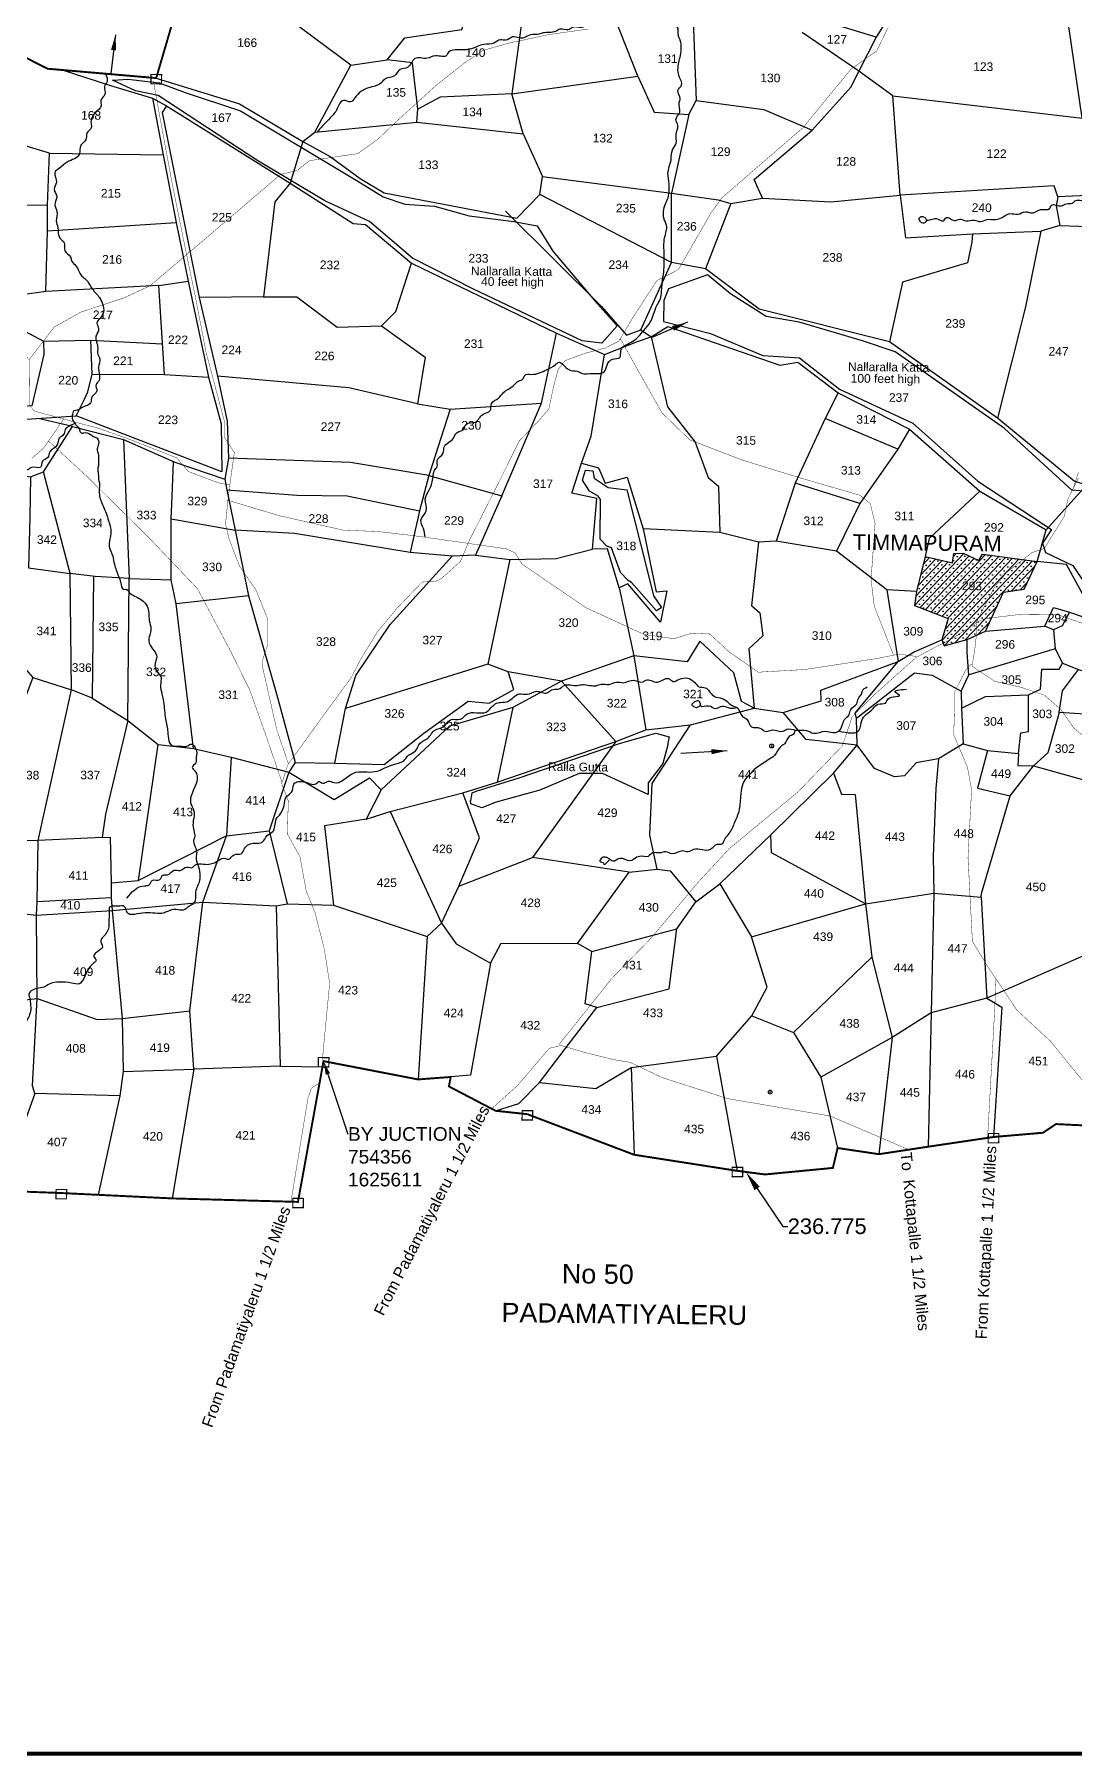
# Model space of a CAD drawing. Header units: feet. Extents: x 750329 to 765877, y 1623833 to 1630891.
# Drawn here: x 753633 to 756297, y 1623833 to 1628241 of the extents above; entities that cross this region are included whole.
import ezdxf
from ezdxf import colors
from ezdxf.entities.mleader import LeaderData, LeaderLine
from ezdxf.enums import TextEntityAlignment as Align
from ezdxf.math import Vec2, Vec3

# ---------------------------------------------------------------- set-up
doc = ezdxf.new("R2010")
doc.units = ezdxf.units.FT
doc.header["$LTSCALE"] = 15
doc.header["$MEASUREMENT"] = 0
doc.header["$PDMODE"] = 32
doc.header["$PDSIZE"] = 10
doc.linetypes.add('HIDDEN2', pattern=[0.1875, 0.125, -0.0625])
for name, color, linetype in [('CRDS STONES', 7, 'Continuous'), ('Hills', 17, 'Continuous'), ('PAPER SIZE', 10, 'Continuous'), ('PLOT', 7, 'Continuous'), ('PLOT NO', 7, 'Continuous'), ('ROADS', 6, 'Continuous'), ('TANKS-STREAM', 4, 'Continuous'), ('VILLAGE', 30, 'Continuous'), ('VILLAGE STONES', 240, 'Continuous')]:
    doc.layers.add(name, color=color, linetype=linetype)
doc.layers.add('VILLAGE BOUNDRY', color=5, linetype='HIDDEN2', lineweight=100)
doc.styles.get("Standard").update_dxf_attribs({"font": 'arial.ttf'})
doc.linetypes.add('DOTS', pattern='A,1e-06,-3,["●",Standard,S=3,R=0,X=-1.25,Y=-1.25],-3', length=6.000001)
doc.dimstyles.get("Standard").update_dxf_attribs({"dimtxt": 0.18, "dimasz": 40, "dimexe": 0.18, "dimexo": 0.0625, "dimgap": 0.09, "dimtad": 0, "dimtih": 1, "dimtoh": 1, "dimdec": 4, "dimzin": 0, "dimdsep": 46, "dimtxsty": 'Standard', "dimcen": 0.09, "dimadec": 0, "dimazin": 0, "dimtfac": 1, "dimtdec": 4, "dimtofl": 0, "dimtmove": 0, "dimatfit": 3, "dimfxl": 1, "dimtolj": 1, "dimtzin": 0, "dimarcsym": 0})

msp = doc.modelspace()

# ---------------------------------------------------------------- hatches: boundary and pattern name
at = {"layer": 'VILLAGE', "linetype": 'Continuous'}
h = msp.add_hatch(dxfattribs=at)
h.set_pattern_fill('SACNCR', color=256, scale=150, angle=1.53032, style=0)
h.paths.add_polyline_path([(755913.7, 1626904.2), (755984.1, 1626888.3), (755987.2, 1626911.6), (756011.1, 1626912.5), (756051.3, 1626893.8), (756061.2, 1626910.7), (756200.9, 1626891.8), (756167.2, 1626821), (756114.9, 1626813.2), (756068.6, 1626713.2), (756021.4, 1626692.1), (755962.4, 1626675.9), (755956.8, 1626690.6), (755973, 1626745.9), (755887, 1626779.1), (755891.8, 1626814.8)])

# ---------------------------------------------------------------- linework, layer by layer
for p in [(755521, 1626419), (755521, 1626419), (755521, 1626419), (755517, 1625532.6), (755517, 1625532.6), (755517, 1625532.6)]:
    msp.add_point(p)
at = {"layer": 'Hills'}
for points in [[(753834.5, 1628123.9), (753872, 1628126.9), (753951.8, 1628117.6), (754018.8, 1628092.3), (754160.2, 1628045.8), (754460.7, 1627866), (754525.5, 1627825.5), (754581.6, 1627807), (754657.5, 1627801.9), (754745.8, 1627776.9), (754860.3, 1627762.5), (754920.7, 1627750.9), (754960.5, 1627686.6), (755068.4, 1627558.7), (755125.4, 1627495), (755086.3, 1627450.5), (755035.4, 1627456.3), (754756.9, 1627589), (754601.4, 1627668), (754490.5, 1627761.9), (754376.4, 1627815.3), (754202.2, 1627919.8), (753949.6, 1628085.1), (753891.3, 1628096.8), (753832.6, 1628124.2)], [(754839.5, 1627788.4), (755085.4, 1627544.8), (755149.3, 1627471.5), (755186.2, 1627484.9)], [(754750.5, 1626278.7), (754753.8, 1626298.7), (754763.8, 1626303.3), (754874.6, 1626337.9), (755134, 1626426.1), (755224.4, 1626452), (755258.2, 1626442.2), (755256.9, 1626433.9), (755255.2, 1626426.1), (755254.8, 1626421.8), (755242.4, 1626374.6), (755205, 1626324.7), (755204.3, 1626294.9), (755087.5, 1626348.2), (755027.7, 1626348.2), (754926.8, 1626306), (754814.9, 1626275.3), (754778.9, 1626260.7), (754750.5, 1626270.5), (754749.9, 1626279.6)]]:
    msp.add_lwpolyline(points, dxfattribs=at)
at = {"layer": 'Hills', "linetype": 'Continuous'}
for points in [[(756321.3, 1627071.8), (756289.5, 1627074), (756117, 1627231.8), (755837.3, 1627428.4), (755753.9, 1627456.7), (755591, 1627504.5), (755506.9, 1627519.1), (755415.2, 1627577.1), (755356.3, 1627626), (755256.4, 1627589.8), (755245.1, 1627559.6), (755244.2, 1627506.3), (755364, 1627475.5), (755498.6, 1627419.5), (755592.1, 1627412.8), (755694.9, 1627333.1), (755882.7, 1627245.5), (756049.3, 1627097.1), (756218.3, 1626986), (756238, 1626973.1), (756214.1, 1626938.5), (756222, 1626915), (756292.2, 1626881.2), (756381.8, 1626746.5)], [(755054.3, 1627072), (755036.3, 1627100.1), (755043.9, 1627125.3), (755062.5, 1627124.1), (755066, 1627104.8), (755102.3, 1627081.2), (755149.9, 1627074.9), (755202.5, 1626865.6), (755218.1, 1626803.3), (755238.6, 1626773.7), (755230.5, 1626768.1), (755225.7, 1626764.8), (755162, 1626838.1), (755153.7, 1626842.9), (755133.5, 1626863.2), (755110.6, 1626926.8), (755098.4, 1626930.8), (755081.5, 1626949.1), (755082.4, 1627050.1), (755076.1, 1627058.6), (755054.3, 1627072)]]:
    msp.add_lwpolyline(points, dxfattribs=at)
at = {"layer": 'PAPER SIZE', "color": 5, "const_width": 10}
msp.add_lwpolyline([(750333.9, 1630886.3), (759216.9, 1630886.3), (759216.9, 1623838.4), (750333.9, 1623838.4)], close=True, dxfattribs=at)
at = {"layer": 'PLOT'}
for points in [[(754054, 1628488.3), (754355.7, 1628476.6), (754455.9, 1628446.4), (754627.9, 1628494.9), (754798.9, 1628468.5), (754856.3, 1628427.4), (754859.5, 1628415), (754871.3, 1628403.8), (754896.9, 1628389.5), (754892.9, 1628366.2), (754855.2, 1628089), (754671.5, 1628081.1), (754614.6, 1628050.1), (754601.3, 1628168.8), (754536.2, 1628176.2), (754581.5, 1628233.1), (754727.1, 1628253.7), (754775.8, 1628408.4), (754777.2, 1628439.7), (754798.9, 1628468.5), (754835.2, 1628673.2), (754762.6, 1628707.8), (754627.9, 1628494.9)], [(754855.2, 1628089), (755177.9, 1628134.2), (755118.6, 1628286), (755115.2, 1628394.7), (755166.1, 1628414), (755194.2, 1628439.4), (755282.6, 1628472), (755323.6, 1628527.1), (755346.1, 1628571), (755128.5, 1628614.3), (755021.9, 1628637.3), (754835.2, 1628673.2)], [(754443.1, 1628162.9), (754286.8, 1628278.8), (754328.9, 1628425.6)], [(755319, 1628303.3), (755327.6, 1628072), (755500.9, 1628048.8), (755624.2, 1627996.1), (755724.2, 1628107.1), (755744.2, 1628147.1), (755598.9, 1628246.7)], [(755852.5, 1628338), (755788.6, 1628234.5), (755611.7, 1628288.4)], [(755831.5, 1628083.9), (756316.3, 1628026.6), (756281.9, 1628261.5), (756166.9, 1628282.4), (756048.9, 1628300.6), (755852.5, 1628338)], [(755788.6, 1628234.5), (755744.2, 1628147.1)], [(753944.6, 1628129.6), (754157.5, 1628063.5), (754320, 1627966.9), (754350.8, 1627991.4), (754443.1, 1628162.9), (754536.2, 1628176.2)], [(753666, 1628153.6), (753706.6, 1628150.1), (753827.4, 1628110.9), (753934.9, 1628077.8), (753970.8, 1628058.5), (754288, 1627860.2), (754449, 1627757.2), (754480.7, 1627754.5), (754598.5, 1627655.8), (754969.9, 1627476.5), (755093, 1627422), (755125.1, 1627434.5), (755177.6, 1627455), (755212.6, 1627466.9)], [(755177.9, 1628134.2), (755220.1, 1628042.7), (755309, 1628036), (755327.6, 1628072)], [(755497.7, 1627821.8), (755672.2, 1627812.9), (755850.3, 1627829.8), (755831.5, 1628083.9), (755744.2, 1628147.1)], [(753934.9, 1628077.8), (753962.4, 1627933), (753996, 1627759.5), (754026.5, 1627609.3), (754078.2, 1627363.8), (754110.9, 1627244.5), (754113, 1627120.9), (753739.9, 1627264.7), (753760.6, 1627307.2), (753769.2, 1627326), (753780.5, 1627371.3), (753965.9, 1627370.2), (754078.2, 1627363.8)], [(754612.5, 1628016.4), (754884.4, 1627987.2), (754855.2, 1628089)], [(753970.8, 1628058.5), (753960.1, 1628041.8), (754054.7, 1627567.7), (754101.7, 1627366.5), (754126.6, 1627250.6), (754129.5, 1627155.8), (754120.6, 1627102.2), (754125.8, 1627074.9), (754146.8, 1626971.4), (754181.2, 1626803.9), (754252.7, 1626552.9), (754300.5, 1626377), (754284.1, 1626351.6), (754400, 1626281.7), (754490.6, 1626337.4), (754520.7, 1626306.5), (754482.5, 1626232), (754543.9, 1626251.4), (754730, 1626299), (754818.2, 1626326.8), (755121.7, 1626430.8), (755198.9, 1626460.2), (755313.1, 1626473.2), (755475.7, 1626516.1), (755550.2, 1626504.4), (755597.3, 1626519.1), (755647.3, 1626534.6), (755646.4, 1626562.3), (755844.8, 1626635), (755885.8, 1626660.1), (755956.8, 1626690.6), (755962.4, 1626675.9), (756021.4, 1626692.1), (756068.6, 1626713.2), (756114.9, 1626813.2), (756167.2, 1626821), (756200.9, 1626891.8)], [(754350.8, 1627991.4), (754612.5, 1628016.4), (754614.6, 1628050.1)], [(755309, 1628036), (755264.5, 1627834.9), (755383.5, 1627818.1), (755416.4, 1627808.5)], [(755416.4, 1627808.5), (755497.7, 1627821.8), (755475.8, 1627869.9), (755624.2, 1627996.1)], [(756316.3, 1628026.6), (756329.2, 1628026.1), (756336.5, 1627999), (756372, 1627889.6), (756384.1, 1627849), (756348.8, 1627829.9), (756253.6, 1627825.7), (756244.7, 1627853.5), (755850.3, 1627829.8)], [(753666.1, 1627804.3), (753671.2, 1627937.7), (753583.7, 1627963.7)], [(754320, 1627966.9), (754288, 1627860.2), (754248.6, 1627812.7), (754219.8, 1627569.7), (754054.7, 1627567.7)], [(754320, 1627966.9), (754390.3, 1627928.8), (754467.3, 1627872.2), (754528.3, 1627835.8), (754868.4, 1627770.9), (754927.3, 1627831.2), (754933.8, 1627877.6)], [(754884.4, 1627987.2), (754933.8, 1627877.6), (755264.5, 1627834.9)], [(753671.2, 1627937.7), (753962.4, 1627933)], [(755416.4, 1627808.5), (755351.8, 1627641), (755264.1, 1627657.2), (754927.3, 1627831.2)], [(755264.1, 1627657.2), (755264.5, 1627834.9)], [(755850.3, 1627829.8), (755863.3, 1627720.9), (756035, 1627730.5), (756033.9, 1627709.6), (756022.8, 1627656.2), (755855.8, 1627607), (755823, 1627453.7)], [(756253.6, 1627825.7), (756249.6, 1627802.1), (756258.5, 1627752), (756210.1, 1627737.7)], [(753662, 1627582.7), (753666.1, 1627738.7), (753666.1, 1627804.3), (753507.3, 1627803.3)], [(753666.1, 1627738.7), (753996, 1627759.5)], [(756035, 1627730.5), (756210.1, 1627737.7), (756171, 1627543.5), (756099, 1627259)], [(756258.5, 1627752), (756332.6, 1627749.1), (756348.1, 1627702.3), (756404.5, 1627688.1), (756397.3, 1627668.1), (756423.5, 1627663.3), (756423.4, 1627557.4), (756392.2, 1627424.3), (756345.2, 1627268.3), (756327.4, 1627087.4)], [(754219.8, 1627569.7), (754304.5, 1627569), (754408.3, 1627491.7), (754521.3, 1627494.9), (754558.5, 1627531.4), (754598.5, 1627655.8)], [(755186.2, 1627484.9), (755264.1, 1627657.2)], [(755186.2, 1627484.9), (755212.6, 1627466.9), (755254.8, 1627493.2), (755542.2, 1627394), (755588, 1627402.4), (755690.9, 1627323.7), (755873.9, 1627230.3), (756054.3, 1627071.6), (756223.7, 1626972.4), (756327.4, 1627087.4), (756295.5, 1627097), (756099, 1627259), (755823, 1627453.7), (755488.9, 1627538), (755351.8, 1627641)], [(753951.6, 1627598.1), (753662, 1627582.7), (753601.5, 1627574.4), (753606.5, 1627482), (753656, 1627456), (753776.9, 1627458.6), (753961, 1627448.6)], [(753965.9, 1627370.2), (753951.6, 1627598.1), (754026.5, 1627609.3)], [(753780.5, 1627371.3), (753776.9, 1627458.6)], [(754521.3, 1627494.9), (754633.3, 1627414.8), (754613.7, 1627295.4), (754437.9, 1627335.9), (754101.7, 1627366.5)], [(754613.7, 1627295.4), (754697.2, 1627281.7), (754931.4, 1627297.1), (754969.9, 1627476.5)], [(755212.6, 1627466.9), (755254.1, 1627287.8), (755325, 1627197.4), (755358, 1627106.8), (755384.4, 1627084.8), (755388, 1626966.1), (755191.9, 1626974.9)], [(753656, 1627456), (753657.2, 1627421.3), (753626.3, 1627290), (753497, 1627280.3), (753497.9, 1627248.3), (753739.9, 1627264.7)], [(754762.4, 1626907.7), (754850, 1626896.3), (754968.7, 1626899.2), (755062.3, 1626923.1), (755072.9, 1627052.5), (755008.8, 1627066.3), (755034.2, 1627143.6), (755059, 1627212.8), (755093, 1627422)], [(754642.5, 1627111.5), (754829.8, 1627059.4), (754931.4, 1627297.1)], [(755690.9, 1627323.7), (755657.9, 1627257.7), (755580.8, 1627092.1), (755532.1, 1626943.5), (755487.2, 1626940.7), (755388, 1626966.1)], [(753419.3, 1627055.3), (753463, 1627062), (753509.9, 1627067.3), (753574.6, 1627116.4), (753622.8, 1627108.1), (753656.2, 1627121.4), (753729.9, 1627237.6), (753642, 1627258.1)], [(754697.2, 1627281.7), (754642.5, 1627111.5), (754618.6, 1627021.7), (754594.8, 1626914.6), (754298.9, 1626962.9), (754146.8, 1626971.4)], [(755873.9, 1627230.3), (755843.8, 1627179.5), (755657.9, 1627257.7)], [(753729.9, 1627237.6), (753861, 1627203.7), (753991.9, 1627146.3), (754120.6, 1627102.2)], [(753861, 1627203.7), (753875.6, 1626847.9), (753983.2, 1626844.9)], [(754642.5, 1627111.5), (754442.5, 1627144.7), (754129.5, 1627155.8)], [(755843.8, 1627179.5), (755746.9, 1627040.4), (755580.8, 1627092.1)], [(753622.8, 1627108.1), (753621.1, 1627004.3), (753617.8, 1626875.7), (753724.6, 1626860.8)], [(753875.6, 1626847.9), (753788.1, 1626852.8), (753724.6, 1626860.8), (753656.2, 1627121.4)], [(753983.1, 1627000.5), (753985.6, 1627058), (753989, 1627147.6)], [(755034.2, 1627143.6), (755077.1, 1627131.6), (755094.7, 1627092.4), (755150.4, 1627107.2), (755191.9, 1626974.9), (755225.2, 1626813.8), (755252.6, 1626816.4), (755236.1, 1626735.9), (755152.1, 1626834), (755130.1, 1626824), (755100.2, 1626924.3), (755062.3, 1626923.1)], [(754125.8, 1627074.9), (754304.6, 1627061.5), (754433.9, 1627059.6), (754618.6, 1627021.7)], [(756054.3, 1627071.6), (755924.2, 1626950.2), (755913.7, 1626904.2), (755891.8, 1626814.8), (755815.8, 1626819.1), (755687.2, 1626918)], [(756327.4, 1627087.4), (756436.4, 1627052.2), (756495.9, 1626897.4), (756594.2, 1626821.4), (756656, 1626766.8), (756746.4, 1626590.4), (756831.3, 1626434), (756901.5, 1626292.5), (756852.8, 1626197.7), (756755.5, 1626262.7), (756700.8, 1626445.8), (756632.4, 1626553), (756470.6, 1626686), (756356.4, 1626737.1), (756276.3, 1626883.5), (756200.9, 1626891.8), (756223.7, 1626972.4)], [(754829.8, 1627059.4), (754762.4, 1626907.7), (754702.8, 1626905.3), (754594.8, 1626914.6)], [(755746.9, 1627040.4), (755687.2, 1626918), (755532.1, 1626943.5)], [(754181.2, 1626803.9), (753995.5, 1626782.7), (753983.2, 1626844.9), (753983.1, 1627000.5), (754146.8, 1626971.4)], [(755487.2, 1626940.7), (755469, 1626778.8), (755490.3, 1626759.9), (755498.3, 1626701.3), (755462.1, 1626667.9), (755475.7, 1626516.1)], [(754300.5, 1626377), (754402.1, 1626374.9), (754429.8, 1626515.4), (754455.9, 1626599.9), (754543.4, 1626730), (754702.8, 1626905.3)], [(754850, 1626896.3), (754794.1, 1626629), (754429.8, 1626515.4)], [(755913.7, 1626904.2), (755984.1, 1626888.3), (755987.2, 1626911.6), (756011.1, 1626912.5), (756051.3, 1626893.8), (756061.2, 1626910.7), (756200.9, 1626891.8)], [(753604.8, 1626621.5), (753629, 1626594.3), (753727.6, 1626562.9), (753724.6, 1626860.8)], [(753784.3, 1626853.3), (753780.9, 1626541.3), (753727.6, 1626562.9)], [(753780.9, 1626541.3), (753872.3, 1626483.9), (753875.6, 1626847.9)], [(755130.1, 1626824), (755167.7, 1626649.8), (755198.9, 1626460.2)], [(755815.8, 1626819.1), (755844.8, 1626635)], [(755891.8, 1626814.8), (755887, 1626779.1), (755973, 1626745.9), (755956.8, 1626690.6)], [(753872.3, 1626483.9), (753949.5, 1626423), (754039.9, 1626412.5), (753995.5, 1626782.7)], [(756068.6, 1626713.2), (756220.7, 1626725.5), (756243, 1626774), (756284, 1626761.8), (756356.4, 1626737.1)], [(756284, 1626761.8), (756264.8, 1626726.5), (756242.9, 1626716.3), (756220.7, 1626725.5)], [(756242.9, 1626716.3), (756246.7, 1626668.1), (756265.8, 1626631.4), (756307.1, 1626614.6), (756452.6, 1626569.3), (756470.6, 1626686)], [(755475.7, 1626516.1), (755443.5, 1626533), (755424.2, 1626606.7), (755336.5, 1626687.2), (755304.1, 1626634.2), (755167.7, 1626649.8), (754982.5, 1626584.9), (754846.4, 1626609.2), (754794.1, 1626629)], [(755737.8, 1626490), (755887.1, 1626606), (755932.3, 1626600.6), (756005.9, 1626559.3), (756026, 1626601.6), (756021.5, 1626658.2), (756021.4, 1626692.1)], [(756246.7, 1626668.1), (756026, 1626601.6)], [(755740.1, 1626421.3), (755737.8, 1626490), (755735.1, 1626503.1), (755844.8, 1626635)], [(756005.9, 1626559.3), (756006.7, 1626515.7), (756068.4, 1626546.1), (756178.6, 1626550.3), (756209.6, 1626564.4), (756213.2, 1626615.8), (756257.3, 1626615.6), (756265.8, 1626631.4)], [(753629, 1626594.3), (753509.9, 1626281.3), (753505.8, 1626177.8), (753642.6, 1626176.8)], [(754402.1, 1626374.9), (754528.4, 1626371.2), (754629.8, 1626451.5), (754743.7, 1626534.2), (754797.1, 1626528.6), (754860.6, 1626563.8), (754846.4, 1626609.2)], [(754982.5, 1626584.9), (754857.6, 1626517.4), (754818.2, 1626326.8)], [(754982.5, 1626584.9), (755121.7, 1626430.8)], [(756442.6, 1626488.8), (756362, 1626498), (756256.8, 1626505.1), (756266, 1626560.5), (756307.1, 1626614.6)], [(753806.6, 1626184.7), (753642.6, 1626176.8), (753727.6, 1626562.9)], [(756011, 1626424.5), (756073.6, 1626407.1), (756152.7, 1626400.1), (756158.8, 1626452.5), (756178.4, 1626456.1), (756178.6, 1626550.3)], [(754857.6, 1626517.4), (754696, 1626470.1), (754520.7, 1626306.5)], [(755073.5, 1625749.5), (755258.3, 1625797.3), (755278.4, 1625950.5), (755326.7, 1626020.1), (755387.8, 1626065.7), (755518.6, 1626191.6), (755679.2, 1626349.7), (755740.1, 1626421.3), (755609, 1626435.6), (755550.2, 1626504.4)], [(756006.7, 1626515.7), (756011, 1626424.5), (755947.9, 1626386.2), (755890.7, 1626376.2), (755861.5, 1626342.9), (755835.2, 1626340.1), (755784.4, 1626361.6), (755740.1, 1626421.3)], [(756256.8, 1626505.1), (756228.2, 1626401.5), (756191.8, 1626368.4)], [(753872.3, 1626483.9), (753814.8, 1626244.4), (753806.6, 1626184.7), (753827, 1626185.5), (753829.3, 1626068.6), (753899.6, 1626074.4)], [(755155.6, 1626095.5), (755227.6, 1626103.7), (755208.7, 1626190.4), (755214.6, 1626322.9), (755313.1, 1626473.2)], [(754124.4, 1626188.8), (753899.6, 1626074.4), (753949.5, 1626423)], [(754039.9, 1626412.5), (754137, 1626390.7), (754284.1, 1626351.6)], [(755121.7, 1626430.8), (754908.3, 1626133.6)], [(756073.6, 1626407.1), (756048.4, 1626311.4), (756132.1, 1626291.7)], [(754137, 1626390.7), (754124.4, 1626188.8), (754234.2, 1626201.9)], [(755387.8, 1626065.7), (755469.3, 1625930.2), (755760.8, 1626014.6), (755936.3, 1626042.4), (756057.5, 1626032), (756058.1, 1626041), (756132.1, 1626291.7), (756191.8, 1626368.4)], [(755947.9, 1626386.2), (755941.5, 1626310.1), (755934.8, 1626136.9), (755936.3, 1626042.4)], [(756152.7, 1626400.1), (756151.4, 1626369.4), (756191.8, 1626368.4), (756316.6, 1626333.6), (756400.6, 1626356.4), (756472.7, 1626337.2), (756466.6, 1626285.9), (756675.1, 1626239.5), (756755.3, 1626263.5)], [(754284.1, 1626351.6), (754234.2, 1626201.9), (754279.7, 1626015.2), (754398.7, 1626011.5), (754638.4, 1625930.8)], [(755679.2, 1626349.7), (755699.7, 1626295.9), (755734.9, 1626294.9), (755760.8, 1626014.6), (755520.3, 1626145.6), (755518.6, 1626191.6)], [(754675.7, 1625965.6), (754719.5, 1626060.3), (754772.8, 1626183.8), (754730, 1626299)], [(754482.5, 1626232), (754375.9, 1626214.7), (754398.7, 1626011.5)], [(754543.9, 1626251.4), (754675.7, 1625965.6), (754638.4, 1625930.8)], [(753829.3, 1626068.6), (753829.3, 1626031.1), (753831.7, 1625998.1), (754064.2, 1626018.9), (754124.4, 1626188.8)], [(753435.9, 1626179), (753430.1, 1626008.7), (753638, 1625985.5)], [(753639.3, 1626021.1), (753642.6, 1626176.8)], [(754719.5, 1626060.3), (754908.3, 1626133.6)], [(754801, 1625862.7), (754827.7, 1625914.4), (755023.7, 1625913.2), (755155.6, 1626095.5), (754908.3, 1626133.6)], [(755227.6, 1626103.7), (755260.9, 1626099.3), (755326.7, 1626020.1)], [(753430.1, 1626008.7), (753428.5, 1625817.1), (753427.1, 1625748.3), (753639.9, 1625771.9)], [(753638, 1625985.5), (753639.3, 1626021.1), (753829.3, 1626031.1)], [(754040.9, 1625591.2), (754030.7, 1625740.7), (754064.2, 1626018.9)], [(754064.2, 1626018.9), (754251.8, 1626009.5), (754279.7, 1626015.2)], [(754251.8, 1626009.5), (754262.3, 1625599.2), (754370.4, 1625597.3)], [(755760.8, 1626014.6), (755777.4, 1625878.1), (755829.9, 1625672.5), (755795.6, 1625373.6)], [(755936.3, 1626042.4), (755929.6, 1625736), (755922, 1625392.8)], [(756057.5, 1626032), (756071.6, 1625772.9), (756110, 1625750.3), (756088.8, 1625417.6)], [(753639.9, 1625771.9), (753638, 1625985.5), (753831.7, 1625998.1)], [(753831.7, 1625998.1), (753857, 1625720.7), (754030.7, 1625740.7)], [(754675.7, 1625965.6), (754712.5, 1625912.2), (754801, 1625862.7), (754749.4, 1625576.2), (754698.9, 1625571.3)], [(754638.4, 1625930.8), (754615.1, 1625565.1)], [(754925.9, 1625557), (755070.3, 1625541.4), (755161.3, 1625595.6), (755379.6, 1625624.3), (755470.4, 1625727.6), (755509, 1625801.1), (755469.3, 1625930.2)], [(755060.2, 1625892.4), (755278.4, 1625950.5)], [(754813.8, 1625484.7), (754873.5, 1625503.6), (754925.9, 1625557), (755019.7, 1625679.4), (755073.5, 1625749.5), (755043.3, 1625758.5), (755060.2, 1625892.4), (755023.7, 1625913.2)], [(755777.4, 1625878.1), (755577.1, 1625685.2)], [(756354.2, 1625897.3), (756071.6, 1625772.9), (755929.6, 1625736), (755829.9, 1625672.5), (755646.7, 1625570.6)], [(753633.4, 1625529.4), (753627.4, 1625548.7), (753639.9, 1625771.9), (753793.3, 1625718.9), (753857, 1625720.7)], [(753857, 1625720.7), (753859.6, 1625585.6), (754040.9, 1625591.2)], [(755470.4, 1625727.6), (755577.1, 1625685.2), (755646.7, 1625570.6), (755689.7, 1625389.4)], [(755379.6, 1625624.3), (755432.9, 1625330.9)], [(753859.6, 1625585.6), (753851.5, 1625523.2), (753796.2, 1625269.5)], [(754262.3, 1625599.2), (754040.9, 1625591.2), (753985.7, 1625260.3)], [(755161.3, 1625595.6), (755168.5, 1625372.2)], [(753851.5, 1625523.2), (753633.4, 1625529.4), (753544, 1625280)]]:
    msp.add_lwpolyline(points, dxfattribs=at)
at = {"layer": 'ROADS', "linetype": 'HIDDEN2', "ltscale": 10, "const_width": 1}
for points in [[(755049.4, 1628254.9), (754950.9, 1628241.2), (754850.4, 1628219.8), (754780.6, 1628200.2), (754733.1, 1628167.6), (754660.7, 1628110.3), (754557.4, 1628016.1), (754513.7, 1627974.1), (754460.7, 1627936), (754337.1, 1627918.1), (754305.4, 1627892.9), (754263.4, 1627882.8), (753928.5, 1627597.4), (753862.4, 1627566.8), (753751.3, 1627530.1), (753683.7, 1627492.2), (753619.9, 1627409.4)], [(755282, 1627639), (755282, 1627639), (755364.8, 1627783.1), (755393.1, 1627822.7), (755600.9, 1628002.4), (755723.3, 1628151.7), (755790, 1628199.5), (755833, 1628287.8)], [(753542.5, 1628213.8), (753540.1, 1628106.5), (753530.7, 1628046), (753521.7, 1627937.1), (753523.5, 1627799), (753527.6, 1627638.9), (753545, 1627599.8), (753568.5, 1627465.5), (753619.8, 1627408), (753619.7, 1627343), (753620.4, 1627290), (753633.3, 1627276.7), (753731.4, 1627249.8), (753794.6, 1627233.4), (753884.2, 1627201.5), (753997.2, 1627156.8), (754027.2, 1627121.9), (754103.7, 1627093), (754134, 1627087.1)], [(754283.1, 1626373.7), (754253.2, 1626461.3), (754217.6, 1626618.6), (754215.5, 1626634.9), (754229.4, 1626675.4), (754230, 1626744.5), (754199.3, 1626820.2), (754157.9, 1626879.6), (754130.9, 1626950.5), (754122.1, 1626987.2), (754128.3, 1627048.9), (754136, 1627108.4), (754144.8, 1627170.4), (754119.4, 1627209.2), (754119.8, 1627248.2), (754072.6, 1627426.4), (754042.9, 1627579.2), (754017.4, 1627701.9), (753985.8, 1627858), (753950.2, 1628050.6), (753937.4, 1628122.4)], [(755282, 1627639), (755227.1, 1627611.2), (755166, 1627517.4), (755129.6, 1627456), (755094.4, 1627438.1), (755046.8, 1627425.9), (754991.6, 1627406), (754974.3, 1627383.6), (754962.6, 1627340.9), (754950, 1627281.5), (754923.8, 1627251.7), (754874.4, 1627200.3), (754811.7, 1627074), (754746.9, 1626946.1), (754723.5, 1626891.4), (754678.6, 1626851), (754664.4, 1626841.8), (754625.8, 1626838.8), (754563.4, 1626774.1), (754512, 1626712.6), (754468.2, 1626640.9), (754444.1, 1626594.5), (754382, 1626509.6), (754281.9, 1626371.3), (754265.9, 1626323), (754283, 1626278.3), (754280.4, 1626193.9), (754312.9, 1626135), (754329, 1626046.7), (754351, 1625993.5), (754375.4, 1625897.5), (754388.8, 1625811), (754371.8, 1625633.2), (754371, 1625608.4)], [(755833.5, 1626650.9), (755783.8, 1626776.4), (755775.4, 1626844.7), (755785.7, 1626988.2), (755773.6, 1627039.9), (755746.3, 1627061.4), (755589.4, 1627107), (755444.8, 1627151.6), (755311.1, 1627203), (755239.9, 1627272.4), (755174.7, 1627387.7), (755133, 1627463.1)], [(753708.2, 1627257.2), (753656.2, 1627182), (753626.2, 1627155.9)], [(756355, 1626414.4), (756294.4, 1626465.2), (756261.4, 1626512.5), (756219.8, 1626549.1), (756158.9, 1626569.5), (756091.9, 1626584.8), (756033.9, 1626623.3), (756040.6, 1626662.5), (756046.7, 1626715.3), (756044.6, 1626733.9), (755984.9, 1626695.1), (755934.5, 1626669.3), (755894.6, 1626647.9), (755846.9, 1626654.4), (755789.1, 1626642.8), (755605.8, 1626614.9), (755486.4, 1626608), (755410.5, 1626661.3), (755362.6, 1626705.8), (755316.1, 1626707.9), (755270.5, 1626693.8), (755193.6, 1626704.9), (755045, 1626773.3), (754882.2, 1626884.6), (754863.2, 1626914), (754840.4, 1626924.1), (754614, 1626956.4), (754513.9, 1626968.2), (754422.9, 1626972), (754259.1, 1627009), (754125.1, 1627049.3)], [(756401.4, 1625447.5), (756350.3, 1625521.6), (756234.9, 1625662.8), (756148.8, 1625742.9), (756073.8, 1625854.7), (756035, 1625919.2), (756023.7, 1626133.2), (756032.9, 1626307.1), (756022.3, 1626364.7), (755987.1, 1626447.8), (755989, 1626506.3), (755988.9, 1626556), (756017.2, 1626612.1), (756032.5, 1626629)], [(754802.5, 1625489), (754869.2, 1625548.8), (754951.3, 1625644.8), (754981.8, 1625652), (755046.8, 1625633), (755118.5, 1625615.4), (755158.5, 1625608.8), (755240.9, 1625569.6), (755408.4, 1625515.9), (755670.7, 1625471.3), (755815.7, 1625409.4), (755871.5, 1625385.1)], [(754289.5, 1625250.9), (754333.1, 1625516.1), (754342.4, 1625542.9), (754363.4, 1625556)]]:
    msp.add_lwpolyline(points, dxfattribs=at)
at = {"layer": 'ROADS', "linetype": 'DOTS', "ltscale": 0.3, "const_width": 1}
for points in [[(753668.8, 1627200), (753767.2, 1627109.3), (753927.3, 1626951.2), (754050.4, 1626821.7), (754134.6, 1626662.6), (754184.9, 1626560.7), (754231.2, 1626430), (754266.9, 1626325.2)], [(756306.3, 1627119.5), (756293.5, 1627079.5), (756306.7, 1627105.6)], [(756044, 1626734.5), (756092, 1626826.8), (756124.2, 1626864.7), (756187.3, 1626914.1), (756218.8, 1626924.6), (756269.9, 1627006.2), (756280.1, 1627052.9), (756293.5, 1627079.5)], [(756044, 1626734.5), (756065.4, 1626744.9), (756160.1, 1626756.4), (756251.7, 1626755.9), (756375.8, 1626712.5), (756428.2, 1626696.7), (756472.7, 1626697.2)], [(755891.7, 1626646.8), (755787.7, 1626553.8), (755727, 1626493.8), (755701.9, 1626419.2), (755589.5, 1626302.4), (755412.2, 1626156.1), (755332, 1626069.3), (755211.8, 1625926.8), (755110.1, 1625822.1), (755028.6, 1625719.8), (754976, 1625654.3)], [(756073.9, 1625415.1), (756092.2, 1625745.8), (756095.1, 1625821.3)]]:
    msp.add_lwpolyline(points, dxfattribs=at)
at = {"layer": 'TANKS-STREAM'}
for points in [[(755421.6, 1628459), (755399, 1628435.8), (755387.3, 1628406.8), (755361.7, 1628392.1), (755351.6, 1628380.5), (755330.6, 1628370.6), (755319.9, 1628353.7), (755302.8, 1628347.9), (755278.2, 1628332.3), (755268.3, 1628334.2), (755239.5, 1628318.3), (755225.5, 1628317.6), (755205.3, 1628309.7), (755158.8, 1628302.9), (755142.3, 1628286.9), (755117.9, 1628276.9), (755104, 1628271.8), (755086.8, 1628272.5), (755080.2, 1628266.4), (755049.2, 1628266.4), (755038.1, 1628260), (755011.8, 1628259.7), (754999.2, 1628252.9), (754979.2, 1628255.1), (754967.4, 1628249.2), (754935.5, 1628245.2), (754924.8, 1628242.1), (754903.2, 1628240.6), (754885.5, 1628232.6), (754874.4, 1628232.4), (754856.8, 1628234.9), (754839.7, 1628226.4), (754826.5, 1628227.9), (754809.5, 1628218.9), (754783.6, 1628216), (754766.7, 1628210.2), (754737, 1628201.7), (754690.8, 1628192.5), (754688.8, 1628188.3), (754660.1, 1628186.5), (754638.4, 1628180.3), (754607.1, 1628179.4), (754588.1, 1628157), (754569.2, 1628151.5), (754554.7, 1628135.2), (754531.4, 1628127.7), (754519.6, 1628116.6), (754488.6, 1628104.6), (754453, 1628078.9), (754442.6, 1628068.4), (754423.9, 1628072.5), (754408.4, 1628051.4), (754390.1, 1628027.4), (754367.8, 1628004), (754357.4, 1627992.8)], [(754633.3, 1626953.9), (754629, 1626975.9), (754622.6, 1626997.3), (754636.1, 1627021.7), (754633.8, 1627050.9), (754644.5, 1627076.4), (754653.8, 1627108), (754657.3, 1627124.7), (754664.3, 1627135.4), (754664.5, 1627150.2), (754679.4, 1627169.3), (754682.2, 1627184.4), (754705.8, 1627207.7), (754714.2, 1627221), (754731.1, 1627229.7), (754738.1, 1627242.7), (754762.5, 1627248.7), (754781.7, 1627268.8), (754800.2, 1627278.1), (754803.4, 1627296.1), (754820.9, 1627309.6), (754834.9, 1627324.9), (754858.5, 1627341.2), (754873.4, 1627354.1), (754884, 1627359.3), (754888.3, 1627368.1), (754905.1, 1627370.8), (754944.6, 1627382.5), (754967.4, 1627396), (754974.1, 1627401.2), (755001.4, 1627382.9), (755022.7, 1627378.7), (755035.5, 1627373.3), (755062, 1627373.3), (755091.6, 1627377.2), (755099.3, 1627394.7), (755112.9, 1627409.6), (755132, 1627414.3), (755134.8, 1627432), (755165.3, 1627455.5), (755193.2, 1627483.4), (755210.1, 1627504.2), (755226.8, 1627546.9), (755235.5, 1627562.9), (755239, 1627584.5), (755240.5, 1627604.1), (755244.5, 1627633.9), (755245.6, 1627678.1), (755246.8, 1627720.4), (755251.4, 1627753.1), (755245.3, 1627769.2), (755249.1, 1627807.5), (755255.5, 1627823.2), (755258.3, 1627843.5), (755258.2, 1627859.6), (755255.2, 1627885.5), (755263.1, 1627920.5), (755266.7, 1627945.9), (755276.4, 1627963.2), (755276, 1627984.8), (755280.5, 1628008.1), (755275.8, 1628023.5), (755285.5, 1628042.1), (755284.2, 1628067.2), (755286.9, 1628076.4), (755280.6, 1628097.8), (755290.2, 1628111.1), (755285.2, 1628131.1), (755283, 1628169.8), (755287.3, 1628187.4), (755289, 1628210.7), (755287.7, 1628223.6), (755282, 1628238.4), (755281, 1628256.5), (755270.5, 1628271.8), (755270.9, 1628302.8), (755268.9, 1628323.7), (755268.5, 1628355.8), (755268.1, 1628389.4), (755274.6, 1628407.8), (755286.4, 1628432.9), (755284.6, 1628441.8)], [(753815.8, 1628138.6), (753818.6, 1628121.1), (753811.9, 1628107.5), (753813.4, 1628088.2), (753802.9, 1628073.4), (753803.5, 1628059.5), (753787.8, 1628040.3), (753777.6, 1628013.3), (753778.2, 1628002.1), (753767.2, 1627988.8), (753764.7, 1627971.6), (753751.6, 1627957.4), (753747.8, 1627935.2), (753716.8, 1627914.5), (753696.9, 1627899.3), (753685.1, 1627887.9), (753689.1, 1627862.8), (753683.3, 1627844.6), (753690, 1627827.1), (753685.1, 1627804.7), (753690.3, 1627787.9), (753688.7, 1627763.6), (753692.4, 1627746.9), (753698.4, 1627719.1), (753708.9, 1627708), (753710.7, 1627687.5), (753725, 1627671.5), (753727.7, 1627661.9), (753738.9, 1627648.8), (753754.3, 1627622.6), (753764.4, 1627614.1), (753778.6, 1627592.7), (753796.9, 1627570.5), (753802.9, 1627561.1), (753805.7, 1627520.4), (753792.8, 1627502.3), (753797.2, 1627487.3), (753790.4, 1627468.4), (753794.9, 1627438.8), (753794.3, 1627425.9), (753800.2, 1627411.1), (753797.1, 1627388.9), (753796.6, 1627352.4), (753790.7, 1627344.8), (753792.3, 1627328.6), (753780.6, 1627313.9), (753776.4, 1627298.1), (753750.2, 1627282.8), (753747.7, 1627280.7), (753734.6, 1627277.6), (753729.4, 1627264.6), (753731.1, 1627252.3), (753738.2, 1627243.2), (753740, 1627240), (753743.2, 1627237.4), (753748.5, 1627227.6), (753749.6, 1627224), (753756, 1627220.3), (753758.6, 1627221), (753776.6, 1627217.2), (753786.3, 1627210.6), (753793.1, 1627207.3), (753795.4, 1627186), (753793.2, 1627180.2), (753796.6, 1627164.3), (753796.5, 1627153.4), (753796.8, 1627147.3), (753797.1, 1627139), (753795.9, 1627134), (753795.1, 1627128.2), (753796.1, 1627118.1), (753796.4, 1627111.9), (753797, 1627101.8), (753798.7, 1627095.3), (753799.4, 1627091.3), (753799.7, 1627085.2), (753798.9, 1627078.7), (753802.9, 1627047.3), (753816.4, 1627015.3), (753822.6, 1626995.6), (753828.6, 1626966.7), (753824.1, 1626929.8), (753833.1, 1626905.4), (753837.5, 1626884.6), (753848.2, 1626854.1), (753853.8, 1626837.2), (753861.1, 1626820.4), (753869.8, 1626819.7), (753874.3, 1626813.9), (753885.2, 1626805.1), (753914.5, 1626786.9), (753921.3, 1626777), (753925.8, 1626760.2), (753926.7, 1626740), (753931.1, 1626718.5), (753925.6, 1626687.6), (753935.2, 1626667.9), (753945.9, 1626646.4), (753942.9, 1626634.9), (753943.2, 1626615.8), (753956.9, 1626594.3), (753955.5, 1626575.2), (753959.3, 1626552.7), (753962.6, 1626537.6), (753967.9, 1626493.3), (753973.9, 1626459.2), (753975.9, 1626438.4), (753986.1, 1626419.8), (753988.5, 1626419.2), (754004.6, 1626419), (754026, 1626419.3), (754030.1, 1626422.7), (754038.8, 1626422.6), (754041.7, 1626419.1), (754046.7, 1626409.3), (754048.4, 1626401.7), (754047.1, 1626391.3), (754045.8, 1626375.8), (754037, 1626364.3), (754043.8, 1626355), (754036.3, 1626297.4), (754032.5, 1626274.4), (754041, 1626252.3), (754041.4, 1626240.8), (754038.8, 1626216), (754042.1, 1626197.5), (754042.5, 1626184.7), (754040.7, 1626180.1), (754044.6, 1626160.5), (754048.4, 1626146.6), (754046.6, 1626135), (754052.7, 1626109.9), (754056.5, 1626085), (754055.8, 1626075.2), (754045.6, 1626045.3), (754044.2, 1626023.9), (754038.3, 1626014.2), (754030.1, 1626009), (754013.3, 1625998.8), (753995.9, 1626000.2), (753971.6, 1625994.7), (753959.4, 1625990.2), (753948.4, 1625990.3), (753895.1, 1625988.9), (753872.5, 1625989.8), (753868, 1625999), (753862.9, 1626008.3), (753846.1, 1626008.5), (753824.7, 1626005.9), (753824, 1625994.4), (753823.1, 1625967.8), (753823, 1625956.2), (753808.2, 1625929.3), (753802.9, 1625921.2), (753806.8, 1625905), (753789.3, 1625888.5), (753785.1, 1625879.9), (753790.8, 1625870.6), (753784.3, 1625863.1), (753759, 1625823.8), (753747.9, 1625810.1), (753727.6, 1625812), (753697, 1625814.1), (753670.4, 1625809.2), (753656.4, 1625801.3), (753639, 1625798), (753618.6, 1625780.9), (753620.2, 1625775.7), (753622.4, 1625759.5), (753623.4, 1625747.4), (753613.2, 1625716.3), (753606.7, 1625706), (753592.1, 1625651.9), (753572, 1625608.8), (753563.8, 1625602), (753539.9, 1625584.9), (753509.6, 1625566.8), (753494, 1625565.8), (753463.9, 1625565), (753429.7, 1625558.4), (753367.2, 1625558)], [(755915.8, 1627765.1), (755928.3, 1627767.3), (755942.9, 1627769.7), (755960.7, 1627764.3), (755968.3, 1627772.5), (755989, 1627764.9), (756002.6, 1627768.6), (756018.6, 1627764), (756039.9, 1627765.7), (756055, 1627762.2), (756071.6, 1627767.3), (756094.7, 1627767.4), (756111, 1627772.6), (756130.9, 1627782.4), (756151.2, 1627780.9), (756170.8, 1627787.2), (756189.4, 1627784.5), (756210.4, 1627793.2), (756232.3, 1627795.7), (756238, 1627804.1), (756262.4, 1627802.1), (756276.4, 1627807.6), (756291.3, 1627809.5), (756297.4, 1627814.9), (756324.5, 1627815.3), (756347.2, 1627818.6), (756362.9, 1627815.7)], [(755898.7, 1627769.2), (755902.3, 1627774.6), (755910.1, 1627774.5), (755915.5, 1627769), (755916.2, 1627762.3), (755907.9, 1627757.7), (755897.9, 1627769.6)], [(753736.8, 1627244.8), (753720.6, 1627237.4), (753711.4, 1627229.5), (753707.5, 1627216.7), (753696.3, 1627207), (753691.3, 1627190.3), (753671.7, 1627171.6), (753666.7, 1627157.7), (753653.1, 1627148.2), (753648.1, 1627132.6), (753624.8, 1627132.2), (753614.7, 1627126), (753596.9, 1627130.1), (753584.1, 1627124.2), (753570.5, 1627128.7), (753544.6, 1627108.8), (753532.8, 1627099.4), (753523.7, 1627092.6), (753509.4, 1627077.2), (753499.6, 1627064.4), (753497.6, 1627054.8), (753485.3, 1627044.5), (753458.8, 1627023.5), (753430.5, 1627020.6), (753410.8, 1627021.1), (753398, 1627022.9), (753378.7, 1627024.7), (753341, 1627022.3), (753330.3, 1627016.3), (753313.5, 1627023.2), (753292.9, 1627035.6), (753273.6, 1627050.1), (753260.3, 1627047.9), (753251.8, 1627055.4), (753228.6, 1627059.1), (753214.8, 1627068.4), (753204.9, 1627068), (753198.5, 1627076.8), (753175.6, 1627078.5), (753162.4, 1627065.6), (753146.3, 1627050.1), (753142.3, 1627034.3), (753115.4, 1627021.5), (753088.1, 1627021.3), (753047.1, 1627023.2), (753008.4, 1627013.9), (752980.9, 1627007.9), (752937, 1627008.8), (752912.1, 1627016.4), (752889.9, 1627032.3), (752874.9, 1627050.5), (752861, 1627076.6), (752843.6, 1627092.4), (752817.4, 1627122.2), (752804.5, 1627148.7), (752782.9, 1627182.1), (752763.8, 1627218), (752732.8, 1627250.7), (752726.1, 1627268.3), (752703.9, 1627290.1), (752693.3, 1627305.8), (752662.5, 1627352.7), (752658.9, 1627378.6), (752638.7, 1627403.8), (752634.9, 1627415.5), (752614.6, 1627434.8), (752602, 1627443.7)], [(753869.3, 1626029), (753914.9, 1626061.2), (753925.7, 1626062.8), (753934.1, 1626074.7), (753954, 1626077), (753961.6, 1626088.5), (753973.7, 1626089.2), (753990.4, 1626100.6), (754005.7, 1626100.4), (754023.2, 1626108.9), (754036.9, 1626107.5), (754043.6, 1626114.1), (754065.6, 1626116.3), (754099.3, 1626122.9), (754118.6, 1626131.6), (754130.2, 1626129.4), (754144, 1626140.5), (754162.3, 1626142.7), (754170.8, 1626156.7), (754197.1, 1626170.1), (754216.2, 1626172.4), (754228.8, 1626189.6), (754243.4, 1626199.8), (754252.2, 1626231.5), (754264, 1626246.7), (754273.4, 1626273.5), (754279.4, 1626290.8), (754291.5, 1626300.6), (754297.2, 1626321.3), (754325.8, 1626326.4), (754356.5, 1626324.4), (754360.3, 1626328), (754371, 1626323.4), (754385.6, 1626328.6), (754399.7, 1626325.1), (754449.7, 1626349.8), (754504.9, 1626353.3), (754522.4, 1626359.3), (754555.2, 1626372.4), (754578.5, 1626381.3), (754591.1, 1626395.2), (754608.7, 1626406.6), (754620.9, 1626426.4), (754640.1, 1626439), (754658.2, 1626459.9), (754680, 1626467.8), (754698.1, 1626486.3), (754724.3, 1626487.5), (754740.8, 1626501), (754789.4, 1626506), (754816.2, 1626528.7), (754844.9, 1626533.3), (754874.6, 1626552.5), (754894.4, 1626551.4), (754918.3, 1626559.2), (754946.3, 1626555.4), (754957.2, 1626563.1), (754974.5, 1626564.7), (754990.3, 1626574.1), (755022.7, 1626574.1), (755037.6, 1626576.5), (755071.2, 1626573.5), (755083.8, 1626577.4), (755104.8, 1626576.6), (755123.6, 1626582.8), (755140.8, 1626581.2), (755167.9, 1626587.6), (755191.5, 1626583.3), (755198.8, 1626587.9), (755227.7, 1626582.6), (755257, 1626591.6), (755268.6, 1626584.4), (755284.7, 1626590.4), (755324, 1626581.8), (755335.3, 1626570.6), (755350.7, 1626568.3), (755370.9, 1626548), (755395.2, 1626540.3), (755423.3, 1626521), (755432.9, 1626516.8), (755446.3, 1626494.5), (755457.7, 1626487.4), (755469.5, 1626467.9), (755491, 1626465), (755504.4, 1626456.7), (755523.1, 1626460), (755549.6, 1626457), (755559.6, 1626461.9), (755582.3, 1626459.9), (755610.4, 1626458.7), (755628.7, 1626451.8), (755658.1, 1626457), (755677.9, 1626453.3), (755691.7, 1626456.6), (755701.8, 1626472.2), (755707.2, 1626486.5), (755719.3, 1626498.9), (755723.6, 1626512.5), (755738.7, 1626527.2), (755742.9, 1626540.8), (755750.9, 1626552.1), (755753.1, 1626560.6), (755765.7, 1626570.3)], [(755432.1, 1626517), (755415.8, 1626515.3), (755394, 1626520.5), (755376.2, 1626514.5), (755359.6, 1626521.3), (755339.7, 1626521.1), (755338.3, 1626525.9), (755334, 1626534.1), (755331.1, 1626534.3), (755326.1, 1626533.2), (755320.4, 1626529.9), (755316.4, 1626523.7), (755322.4, 1626519.7), (755326.8, 1626517.5), (755330.9, 1626518.3), (755336.6, 1626522.2), (755339, 1626525.5)], [(755693.3, 1626456.8), (755725, 1626452.5), (755739.8, 1626454.9), (755745.2, 1626460.1), (755751.4, 1626484.4), (755780.8, 1626515), (755793.5, 1626526.3), (755812.3, 1626529.1), (755819.4, 1626540.2), (755848.5, 1626548.8), (755837.7, 1626556.2), (755865.8, 1626564.7)], [(755581.4, 1626459.8), (755576.5, 1626449.3), (755566.1, 1626443), (755554.3, 1626425.2), (755543.5, 1626417), (755528.5, 1626395.1), (755511.6, 1626383.3), (755495.5, 1626372.1), (755480.7, 1626362.6), (755463.3, 1626345.2), (755453.2, 1626333.5), (755440.8, 1626284.2), (755435.7, 1626248.2), (755425.9, 1626223.2), (755411.6, 1626195.3), (755400.2, 1626179.9), (755391.1, 1626166.8), (755381.1, 1626166.9), (755364.4, 1626154.2), (755342.6, 1626153.1), (755321.1, 1626153.7), (755307.1, 1626147.9), (755292.5, 1626150.1), (755266.2, 1626142.7), (755249.7, 1626147.8), (755233.7, 1626145), (755216.9, 1626145.2), (755204.2, 1626136.4), (755182, 1626136.4), (755158.4, 1626125.1), (755131.9, 1626130.7), (755114, 1626123.9), (755103.3, 1626130.9), (755098.4, 1626133.3), (755095.4, 1626134.3), (755087.1, 1626132.8), (755081.1, 1626123.9), (755090.6, 1626118.8), (755090.9, 1626116.2), (755101.6, 1626123), (755105, 1626129.6), (755104, 1626130.6)]]:
    msp.add_spline(points, degree=3, dxfattribs=at)
at = {"layer": 'VILLAGE', "linetype": 'Continuous', "const_width": 1}
msp.add_lwpolyline([(755913.7, 1626904.2), (755984.1, 1626888.3), (755987.2, 1626911.6), (756011.1, 1626912.5), (756051.3, 1626893.8), (756061.2, 1626910.7), (756200.9, 1626891.8), (756167.2, 1626821), (756114.9, 1626813.2), (756068.6, 1626713.2), (756021.4, 1626692.1), (755962.4, 1626675.9), (755956.8, 1626690.6), (755973, 1626745.9), (755887, 1626779.1), (755891.8, 1626814.8), (755913.7, 1626904.2)], dxfattribs=at)
at = {"layer": 'VILLAGE BOUNDRY', "lineweight": -2, "ltscale": 13, "const_width": 4.96}
for points in [[(754040.2, 1628455.9), (753944.6, 1628129.6), (753666, 1628153.6), (753609.1, 1628182.7)], [(753544, 1625280), (753701.3, 1625274.1), (753796.2, 1625269.5), (753985.7, 1625260.3), (754307.7, 1625251.4), (754373.1, 1625611.9), (754615.1, 1625565.1), (754698.9, 1625571.3), (754694.2, 1625547.2), (754813.8, 1625484.7), (754894.9, 1625476.1), (755168.5, 1625372.2), (755432.9, 1625330.9), (755503.6, 1625321.7), (755677.7, 1625338.4), (755689.7, 1625389.4), (755795.6, 1625373.6), (755922, 1625392.8), (756088.8, 1625417.6), (756215.7, 1625428.5), (756248.9, 1625450.7), (756360, 1625445.4)]]:
    msp.add_lwpolyline(points, dxfattribs=at)
at = {"layer": 'VILLAGE STONES', "lineweight": -2, "ltscale": 15, "const_width": 2.98}
for points in [[(753931.4, 1628138.8), (753958.4, 1628138.5), (753958.2, 1628114.6), (753931.2, 1628114.9)], [(754360, 1625621.1), (754387, 1625620.8), (754386.7, 1625596.9), (754359.7, 1625597.2)], [(754881.8, 1625485.2), (754908.8, 1625484.9), (754908.5, 1625461), (754881.6, 1625461.3)], [(756075.7, 1625426.7), (756102.7, 1625426.4), (756102.4, 1625402.5), (756075.4, 1625402.8)], [(755419.8, 1625340.1), (755446.8, 1625339.8), (755446.5, 1625315.9), (755419.5, 1625316.2)], [(753688.2, 1625283.3), (753715.2, 1625283), (753714.9, 1625259.1), (753687.9, 1625259.4)], [(754294.6, 1625260.6), (754321.6, 1625260.3), (754321.3, 1625236.4), (754294.3, 1625236.7)]]:
    msp.add_lwpolyline(points, close=True, dxfattribs=at)

# ---------------------------------------------------------------- texts
at = {"layer": 'PLOT NO'}
for s, p in [('166', (754177.5, 1628220.5)), ('127', (755688.1, 1628228.8)), ('140', (754762.2, 1628195)), ('131', (755254.4, 1628179.5)), ('123', (756062.8, 1628159)), ('130', (755517.5, 1628130)), ('135', (754558.9, 1628093)), ('168', (753777.9, 1628034.3)), ('167', (754111.8, 1628028.2)), ('134', (754754.6, 1628043)), ('132', (755088.3, 1627975.8)), ('129', (755389.9, 1627941.3)), ('122', (756097, 1627936.1)), ('133', (754641.7, 1627907.7)), ('128', (755711.5, 1627916.3)), ('215', (753828.5, 1627834.6)), ('225', (754112.7, 1627773.2)), ('235', (755147.6, 1627796.4)), ('240', (756058.8, 1627797.7)), ('236', (755303.5, 1627750.1)), ('233', (754769.9, 1627668.1)), ('238', (755676.7, 1627670.3)), ('216', (753831.6, 1627665.2)), ('232', (754389.3, 1627651.2)), ('234', (755128.8, 1627651.6)), ('217', (753807.8, 1627523.2)), ('239', (755991.2, 1627501.2)), ('222', (754000.5, 1627459.3)), ('231', (754758.4, 1627449.3)), ('221', (753860.1, 1627405.6)), ('224', (754137.6, 1627433.5)), ('226', (754375.6, 1627418.1)), ('247', (756255.7, 1627429.8)), ('220', (753719.3, 1627355.8)), ('316', (755127.3, 1627295.3)), ('237', (755846.8, 1627311.3)), ('223', (753974.9, 1627254.5)), ('227', (754391.6, 1627236.8)), ('230', (754751.6, 1627240.3)), ('314', (755763.3, 1627255.3)), ('315', (755455.2, 1627201.6)), ('313', (755723.8, 1627125.1)), ('317', (754935.3, 1627090.6)), ('333', (753919.8, 1627010.4)), ('329', (754050.1, 1627046.3)), ('311', (755860.8, 1627008.1)), ('334', (753782.3, 1626990.3)), ('228', (754360.3, 1627001.5)), ('229', (754707.3, 1626996.5)), ('312', (755628, 1626995.6)), ('292', (756090.1, 1626978.9)), ('342', (753664.7, 1626947.6)), ('318', (755148.6, 1626931.6)), ('330', (754087.6, 1626877.7)), ('293', (756033.8, 1626829)), ('295', (756196.1, 1626793.2)), ('294', (756253.6, 1626746.6)), ('341', (753663.6, 1626713.5)), ('335', (753822.4, 1626724.1)), ('320', (755000.5, 1626735)), ('319', (755215.4, 1626701.1)), ('310', (755649.2, 1626701.7)), ('309', (755883.5, 1626712.7)), ('328', (754379.4, 1626686.5)), ('327', (754652.2, 1626690.1)), ('296', (756118.7, 1626679.3)), ('336', (753753.9, 1626619.8)), ('306', (755932.7, 1626636.9)), ('332', (753944.4, 1626608.9)), ('305', (756134.9, 1626588.9)), ('331', (754129.5, 1626550.2)), ('322', (755124.3, 1626528.6)), ('321', (755319.8, 1626552.1)), ('308', (755682.1, 1626531.3)), ('326', (754554.9, 1626502.3)), ('304', (756089.1, 1626481.9)), ('303', (756213.9, 1626501.4)), ('325', (754696, 1626470.1)), ('323', (754969, 1626468)), ('307', (755865.6, 1626471.4)), ('302', (756271.8, 1626412.4)), ('324', (754713.7, 1626351.7)), ('441', (755460.7, 1626346.3)), ('449', (756108.5, 1626348.3)), ('338', (753619.7, 1626344.4)), ('337', (753775.8, 1626344.6)), ('412', (753882.4, 1626264.4)), ('414', (754199.1, 1626279.7)), ('413', (754013.4, 1626250.3)), ('427', (754841.1, 1626233.1)), ('429', (755100.4, 1626248.2)), ('415', (754328.3, 1626186)), ('442', (755657.4, 1626189.3)), ('443', (755836.6, 1626186.8)), ('448', (756013.1, 1626194.9)), ('426', (754677.6, 1626155.6)), ('411', (753745.9, 1626087.6)), ('416', (754164.4, 1626084.6)), ('417', (753981.2, 1626053.9)), ('425', (754535.3, 1626069)), ('440', (755629.2, 1626041.5)), ('450', (756197.5, 1626058.1)), ('410', (753724.6, 1626011.4)), ('428', (754903.5, 1626017.4)), ('430', (755206.2, 1626005.9)), ('439', (755652.7, 1625930.7)), ('447', (755996.9, 1625900.6)), ('409', (753757.8, 1625841.1)), ('418', (753967.5, 1625844.6)), ('431', (755164.1, 1625857.8)), ('444', (755859.5, 1625850.9)), ('422', (754162.2, 1625773)), ('423', (754436.1, 1625793.8)), ('424', (754706.6, 1625735.3)), ('433', (755217, 1625735.6)), ('432', (754902.6, 1625703.9)), ('438', (755720.3, 1625708.7)), ('408', (753738.6, 1625644.8)), ('419', (753953.9, 1625646.6)), ('451', (756204, 1625612)), ('446', (756016, 1625578.5)), ('437', (755736.9, 1625520.2)), ('445', (755874.9, 1625531.9)), ('434', (755059.1, 1625488)), ('420', (753936.2, 1625419.5)), ('421', (754173.3, 1625421.8)), ('435', (755322.3, 1625438)), ('436', (755594.4, 1625420.1)), ('407', (753691.1, 1625404.8))]:
    msp.add_text(s, height=22, rotation=359.3501, dxfattribs=at).set_placement(p, align=Align.MIDDLE_CENTER)
for s, p in [('Nallaralla Katta', (754750.4, 1627625)), ('40 feet high', (754776.6, 1627597.9)), ('Nallaralla Katta', (755716.2, 1627379.6)), ('100 feet high', (755723.2, 1627349.9)), ('Ralla Gutta', (754947.9, 1626355.4))]:
    msp.add_text(s, height=22, rotation=359.3501, dxfattribs=at).set_placement(p)
at = {"layer": 'PLOT NO', "linetype": 'Continuous'}
for s, rotation, p in [('From Padamatiyaleru 1 1/2 Miles', 62.7814, (754526.3, 1624957.4)), ('From Kottapalle 1 1/2 Miles', 87.112, (756071.7, 1624899.1)), ('To  Kottapalle 1 1/2 Miles', 275.7527, (755850.6, 1625377.1)), ('From Padamatiyaleru 1 1/2 Miles', 70.2652, (754087.6, 1624671.2))]:
    msp.add_text(s, height=29.149, rotation=rotation, dxfattribs=at).set_placement(p)
at = {"layer": 'VILLAGE', "linetype": 'Continuous'}
msp.add_text('TIMMAPURAM ', height=40, rotation=359.3501, dxfattribs=at).set_placement((755728.1, 1626921.6))
at = {"layer": 'VILLAGE STONES'}
for s, p in [('        No 50 ', (754829.8, 1625044.9)), ('PADAMATIYALERU', (754828.7, 1624943.6))]:
    msp.add_text(s, height=49.414, rotation=359.3501, dxfattribs=at).set_placement(p)

# ---------------------------------------------------------------- leaders
at = {"layer": 'CRDS STONES', "color": 1}
ml = msp.add_multileader_mtext('Standard', dxfattribs=at)
ml.set_content('BY JUCTION\\P754356\\P1625611', color=1)
ml.set_leader_properties()
ml.build(insert=Vec2(0, 0))
ml.multileader.update_dxf_attribs({"dogleg_length": 0.36, "arrow_head_size": 35})
ctx = ml.context
ctx.base_point, ctx.char_height, ctx.arrow_head_size, ctx.landing_gap_size, ctx.plane_origin = Vec3(754435.8, 1625425), 35, 35, 0.09, Vec3(754528, 1625730.2)
notes = []
notes.append((ctx, [(0, (1, 1, 0), (754435.8, 1625425), (1, 0), 1.396927018504357e-11, [(0, [(754373.1, 1625611.9)], 0, [])])]))
ctx.mtext.insert, ctx.mtext.flow_direction = Vec3(754435.8, 1625442.8), 5
at = {"layer": 'VILLAGE BOUNDRY', "linetype": 'Continuous'}
for points in [[(753840.4, 1628240.8), (753828, 1628141.6)], [(755305, 1627504.2), (755212, 1627464.7)], [(755406.5, 1626406.9), (755288.1, 1626399.5)]]:
    msp.add_leader(points, dimstyle='Standard', override={"dimgap": 0.09, "dimtad": 0}, dxfattribs=at)
at = {"layer": 'VILLAGE STONES', "color": 1}
ml = msp.add_multileader_mtext('Standard', dxfattribs=at)
ml.set_content('236.775', color=1)
ml.set_leader_properties()
ml.build(insert=Vec2(0, 0))
ml.multileader.update_dxf_attribs({"dogleg_length": 0.36, "arrow_head_size": 50})
ctx = ml.context
ctx.base_point, ctx.char_height, ctx.arrow_head_size, ctx.landing_gap_size, ctx.plane_origin = Vec3(755562, 1625188.8), 40, 50, 0.09, Vec3(755353.8, 1625212.1)
notes.append((ctx, [(0, (1, 1, 0), (755549.8, 1625188.8), (1, 0), 12.3, [(0, [(755455.5, 1625327.2)], 0, [])])]))
ctx.mtext.insert, ctx.mtext.flow_direction = Vec3(755562.1, 1625209.1), 5
for ctx, leaders in notes:
    for number, flags, end, landing, length, lines in leaders:
        leader = LeaderData()
        leader.index, (leader.has_last_leader_line, leader.has_dogleg_vector, leader.attachment_direction) = number, flags
        leader.last_leader_point, leader.dogleg_vector, leader.dogleg_length = Vec3(end), Vec3(landing), length
        for number, points, colour, breaks in lines:
            line = LeaderLine()
            line.index, line.vertices, line.color, line.breaks = number, Vec3.list(points), colors.encode_raw_color(colour), breaks
            leader.lines.append(line)
        ctx.leaders.append(leader)

doc.saveas('drawing.dxf')
